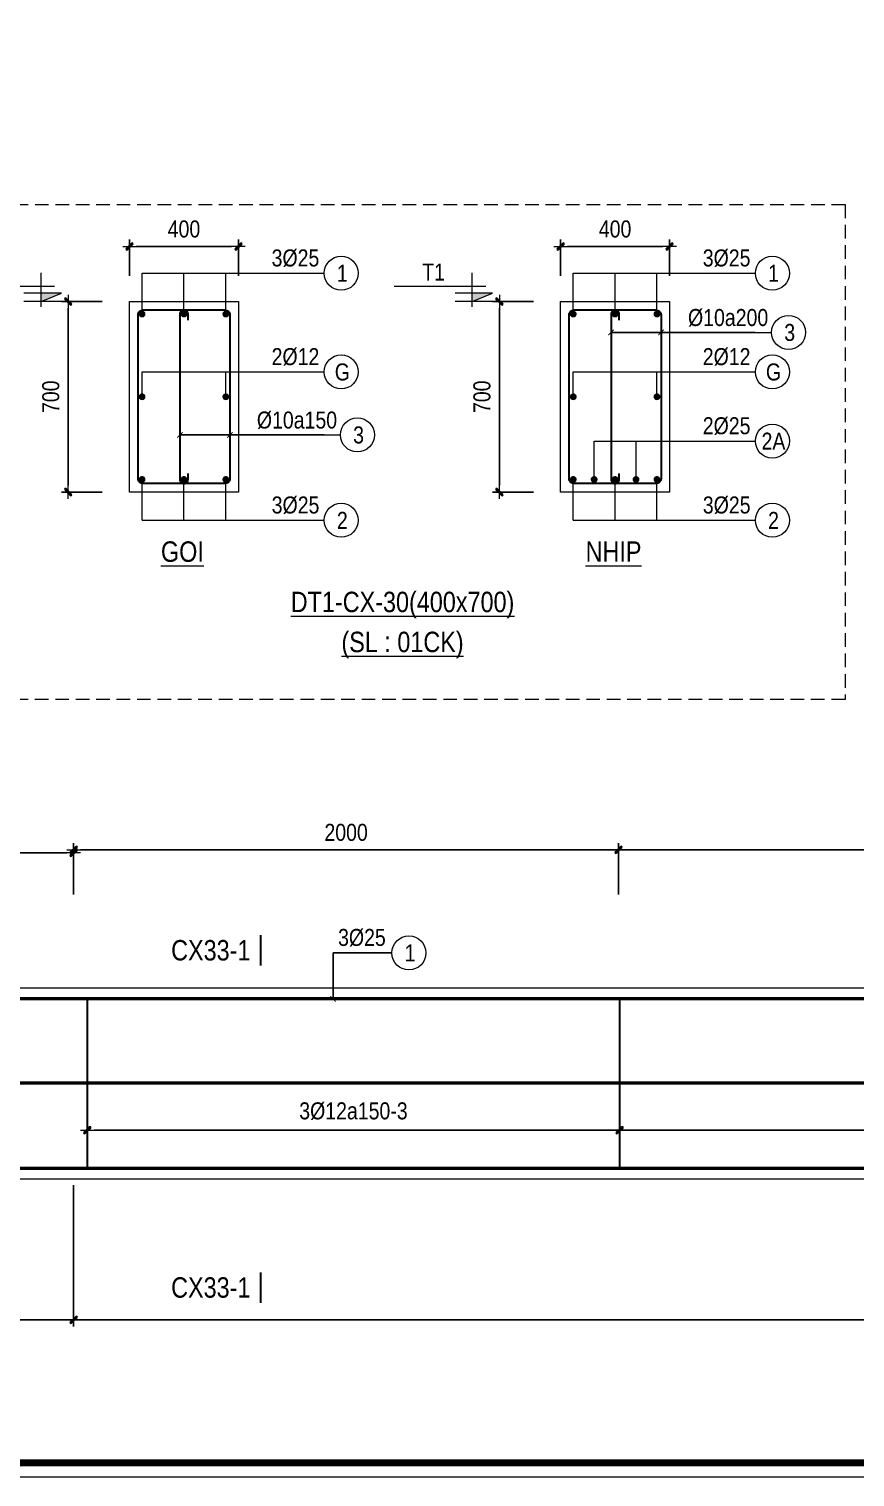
# Model space of a CAD drawing. Header units: millimetres. Extents: x 397144 to 8960116, y 345581 to 674207.
# Drawn here: x 4998572 to 5001605, y 602485 to 607804 of the extents above; entities that cross this region are included whole.
import ezdxf
from ezdxf.enums import TextEntityAlignment as Align
from ezdxf.xclip import XClip

# ---------------------------------------------------------------- set-up
doc = ezdxf.new("R2010")
doc.units = ezdxf.units.MM
doc.header["$XCLIPFRAME"] = 0
doc.header["$PDSIZE"] = -10
doc.linetypes.add('HIDDEN', pattern=[0.375, 0.25, -0.125])
doc.layers.get('0').update_dxf_attribs({"linetype": 'CONTINUOUS'})
doc.layers.get('Defpoints').update_dxf_attribs({"color": 12, "linetype": 'CONTINUOUS'})
for name, color, linetype, lineweight in [('CDAI', 8, 'CONTINUOUS', 30), ('CTHEP', 2, 'CONTINUOUS', 50), ('DBAO', 3, 'CONTINUOUS', 20), ('DGIONG', 4, 'CONTINUOUS', 13), ('KTH', 150, 'CONTINUOUS', 5), ('Net khuat', 8, 'HIDDEN', 13), ('STICK', 1, 'CONTINUOUS', 9), ('TEXT', 7, 'CONTINUOUS', 15)]:
    doc.layers.add(name, color=color, linetype=linetype, lineweight=lineweight)
doc.layers.add('HATCH', color=7, linetype='CONTINUOUS', lineweight=5, true_color=0x2491ff)
doc.styles.add('Star-HelCon', font='VHELVCN_0.TTF')
doc.styles.add('TTP-HelCon', font='VHELVCN_0.TTF')
doc.styles.add('VNI-HELVE-CONDENSE', font='VHELVCN_0.TTF')
doc.dimstyles.new('kc-25', dxfattribs={"dimtxt": 62.5, "dimasz": 20, "dimexe": 20, "dimexo": 50, "dimgap": 25, "dimtad": 3, "dimdec": 0, "dimzin": 0, "dimdsep": 46, "dimtxsty": 'VNI-HELVE-CONDENSE', "dimblk": 'DIM', "dimcen": 2.5, "dimclrd": 256, "dimclre": 154, "dimclrt": 7, "dimaunit": 1, "dimadec": 0, "dimazin": 0, "dimtfac": 1, "dimtdec": 0, "dimtix": 1, "dimtmove": 0, "dimatfit": 3, "dimldrblk": 'DOT', "dimfxl": 1, "dimtolj": 1, "dimtzin": 0, "dimarcsym": 0})
doc.dimstyles.new('TTP-25', dxfattribs={"dimscale": 25, "dimtxt": 2.5, "dimasz": 1, "dimexe": 1, "dimexo": 1, "dimgap": 0.09, "dimtad": 0, "dimdec": 4, "dimrnd": 5, "dimzin": 9, "dimdsep": 46, "dimtxsty": 'TTP-HelCon', "dimblk": 'Stick1', "dimcen": 0.09, "dimdle": 1.5, "dimclrd": 256, "dimclre": 256, "dimclrt": 7, "dimadec": 0, "dimazin": 0, "dimtfac": 1, "dimtdec": 4, "dimtmove": 0, "dimatfit": 3, "dimldrblk": '_ArchTick1', "dimfxl": 1, "dimtvp": 1, "dimtolj": 1, "dimtzin": 0, "dimarcsym": 0})

# ---------------------------------------------------------------- blocks, each defined once
blk = doc.blocks.new('Stick1')
at = {"layer": 'STICK'}
h = blk.add_hatch(color=256, dxfattribs=at)
edge = h.paths.add_edge_path()
edge.add_line((0.3, 0.5), (-0.5, -0.3))
edge.add_arc((-0.4, -0.4), 0.141, 135, 315)
edge.add_line((-0.3, -0.5), (0.5, 0.3))
edge.add_arc((0.4, 0.4), 0.141, 315, 495)
blk.add_line((1, 0), (-1, 0), dxfattribs=at)
blk.add_lwpolyline([(0.3, 0.5), (-0.5, -0.3, 1), (-0.3, -0.5), (0.5, 0.3, 1), (0.3, 0.5, 1)], format="xyb", dxfattribs=at)
blk = doc.blocks.new('*D1512')
at = {"layer": 'Defpoints', "color": 0, "ltscale": 500, "transparency": 16777216}
for p in [(4998940.9, 607005.6), (4998940.9, 606872.4), (4999340.9, 606872.4)]:
    blk.add_point(p, dxfattribs=at)
at = {"layer": 'KTH', "lineweight": -2, "ltscale": 500, "transparency": 16777216}
for p, q in [((4998940.9, 606897.4), (4998940.9, 607030.6)), ((4999315.9, 607005.6), (4998965.9, 607005.6)), ((4999340.9, 606897.4), (4999340.9, 607030.6))]:
    blk.add_line(p, q, dxfattribs=at)
at = {"layer": 'KTH', "lineweight": -2, "ltscale": 500, "transparency": 16777216, "xscale": 25, "yscale": 25, "zscale": 25, "rotation": 180}
blk.add_blockref('Stick1', (4998940.9, 607005.6), dxfattribs=at)
at = {"layer": 'KTH', "lineweight": -2, "ltscale": 500, "transparency": 16777216, "xscale": 25, "yscale": 25, "zscale": 25}
blk.add_blockref('Stick1', (4999340.9, 607005.6), dxfattribs=at)
at = {"layer": 'KTH', "color": 7, "ltscale": 500, "transparency": 16777216, "insert": (4999140.9, 607069.4), "char_height": 62.5, "attachment_point": 5, "style": 'TTP-HelCon'}
blk.add_mtext('\\A1;400', dxfattribs=at)
blk = doc.blocks.new('_ArchTick1')
at = {"color": 0, "const_width": 3.81}
blk.add_lwpolyline([(-12.7, -12.7), (12.7, 12.7)], dxfattribs=at)
blk = doc.blocks.new('*D1513')
at = {"layer": 'Defpoints', "color": 0, "ltscale": 500, "transparency": 16777216}
for p in [(4998865.7, 606803.4), (4998715.9, 606103.4), (4998865.7, 606103.4)]:
    blk.add_point(p, dxfattribs=at)
at = {"layer": 'KTH', "lineweight": -2, "ltscale": 500, "transparency": 16777216}
for p, q in [((4998840.7, 606803.4), (4998690.9, 606803.4)), ((4998715.9, 606778.4), (4998715.9, 606128.4)), ((4998840.7, 606103.4), (4998690.9, 606103.4))]:
    blk.add_line(p, q, dxfattribs=at)
at = {"layer": 'KTH', "lineweight": -2, "ltscale": 500, "transparency": 16777216, "xscale": 25, "yscale": 25, "zscale": 25}
for p, rotation in [((4998715.9, 606803.4), 90), ((4998715.9, 606103.4), 270)]:
    blk.add_blockref('Stick1', p, dxfattribs=dict(at, rotation=rotation))
at = {"layer": 'KTH', "color": 7, "ltscale": 500, "transparency": 16777216, "insert": (4998652.1, 606453.4), "char_height": 62.5, "attachment_point": 5, "rotation": 90, "style": 'TTP-HelCon'}
blk.add_mtext('\\A1;700', dxfattribs=at)
blk = doc.blocks.new('CODE')
at = {"layer": 'DBAO'}
for p, q in [((-112.5, 55), (223.6, 55)), ((-62.5, -20), (-62.5, 105)), ((-62.5, 0), (-137.5, 30)), ((-137.5, 30), (0, 30)), ((-137.5, 0), (0, 0))]:
    blk.add_line(p, q, dxfattribs=at)
at = {"layer": 'HATCH', "color": 1}
blk.add_solid([(-62.5, 0), (-137.5, 30), (-62.5, 30)], dxfattribs=at)
blk = doc.blocks.new('DIM')
h = blk.add_hatch(color=1)
h.paths.add_polyline_path([(0.49, 0.29, 1), (0.29, 0.49), (-0.19, 0), (0.19, 0)])
h.paths.add_polyline_path([(0.19, 0), (-0.19, 0), (-0.49, -0.29, 1), (-0.29, -0.49)])
at = {"color": 9}
for p, q in [((-0.19, 0), (-1.5, 0)), ((0.19, 0), (1.5, 0))]:
    blk.add_line(p, q, dxfattribs=at)
at = {"color": 1}
for p, q in [((-0.49, -0.29), (0.29, 0.49)), ((-0.29, -0.49), (0.49, 0.29)), ((-0.19, 0), (0.19, 0))]:
    blk.add_line(p, q, dxfattribs=at)
blk.add_arc((-0.39, -0.39), 0.138, 135, 315, dxfattribs=at)
blk = doc.blocks.new('*D1514')
at = {"layer": 'Defpoints', "color": 0, "ltscale": 500, "transparency": 16777216}
for p in [(5000524.2, 607005.6), (5000524.2, 606872.4), (5000924.2, 606872.4)]:
    blk.add_point(p, dxfattribs=at)
at = {"layer": 'KTH', "lineweight": -2, "ltscale": 500, "transparency": 16777216}
for p, q in [((5000524.2, 606897.4), (5000524.2, 607030.6)), ((5000899.2, 607005.6), (5000549.2, 607005.6)), ((5000924.2, 606897.4), (5000924.2, 607030.6))]:
    blk.add_line(p, q, dxfattribs=at)
at = {"layer": 'KTH', "lineweight": -2, "ltscale": 500, "transparency": 16777216, "xscale": 25, "yscale": 25, "zscale": 25, "rotation": 180}
blk.add_blockref('Stick1', (5000524.2, 607005.6), dxfattribs=at)
at = {"layer": 'KTH', "lineweight": -2, "ltscale": 500, "transparency": 16777216, "xscale": 25, "yscale": 25, "zscale": 25}
blk.add_blockref('Stick1', (5000924.2, 607005.6), dxfattribs=at)
at = {"layer": 'KTH', "color": 7, "ltscale": 500, "transparency": 16777216, "insert": (5000724.2, 607069.4), "char_height": 62.5, "attachment_point": 5, "style": 'TTP-HelCon'}
blk.add_mtext('\\A1;400', dxfattribs=at)
blk = doc.blocks.new('*D1515')
at = {"layer": 'Defpoints', "color": 0, "ltscale": 500, "transparency": 16777216}
for p in [(5000449.1, 606803.4), (5000299.2, 606103.4), (5000449.1, 606103.4)]:
    blk.add_point(p, dxfattribs=at)
at = {"layer": 'KTH', "lineweight": -2, "ltscale": 500, "transparency": 16777216}
for p, q in [((5000424.1, 606803.4), (5000274.2, 606803.4)), ((5000299.2, 606778.4), (5000299.2, 606128.4)), ((5000424.1, 606103.4), (5000274.2, 606103.4))]:
    blk.add_line(p, q, dxfattribs=at)
at = {"layer": 'KTH', "lineweight": -2, "ltscale": 500, "transparency": 16777216, "xscale": 25, "yscale": 25, "zscale": 25}
for p, rotation in [((5000299.2, 606803.4), 90), ((5000299.2, 606103.4), 270)]:
    blk.add_blockref('Stick1', p, dxfattribs=dict(at, rotation=rotation))
at = {"layer": 'KTH', "color": 7, "ltscale": 500, "transparency": 16777216, "insert": (5000235.4, 606453.4), "char_height": 62.5, "attachment_point": 5, "rotation": 90, "style": 'TTP-HelCon'}
blk.add_mtext('\\A1;700', dxfattribs=at)
blk = doc.blocks.new('*D1525')
at = {"layer": 'Defpoints', "color": 0, "transparency": 16777216}
for p in [(5000740.8, 603899.2), (4998785.8, 603816.6), (5000740.8, 603759.1)]:
    blk.add_point(p, dxfattribs=at)
at = {"layer": 'KTH', "lineweight": -2, "transparency": 16777216}
for p, q in [((5000740.8, 603874.2), (5000740.8, 603734.1)), ((4998785.8, 603791.6), (4998785.8, 603734.1)), ((4998810.8, 603759.1), (5000715.8, 603759.1))]:
    blk.add_line(p, q, dxfattribs=at)
at = {"layer": 'KTH', "lineweight": -2, "transparency": 16777216, "xscale": 25, "yscale": 25, "zscale": 25, "rotation": 180}
blk.add_blockref('Stick1', (4998785.8, 603759.1), dxfattribs=at)
at = {"layer": 'KTH', "lineweight": -2, "transparency": 16777216, "xscale": 25, "yscale": 25, "zscale": 25}
blk.add_blockref('Stick1', (5000740.8, 603759.1), dxfattribs=at)
at = {"layer": 'KTH', "color": 7, "transparency": 16777216, "insert": (4999763.3, 603829.1), "char_height": 62.5, "attachment_point": 5, "style": 'TTP-HelCon'}
blk.add_mtext('\\A1;3Þ12a150-3', dxfattribs=at)
blk = doc.blocks.new('*D1526')
at = {"layer": 'Defpoints', "color": 0, "transparency": 16777216}
for p in [(4998735.8, 604778.1), (4998135.8, 604625), (4998735.8, 604625)]:
    blk.add_point(p, dxfattribs=at)
at = {"layer": 'KTH', "lineweight": -2, "transparency": 16777216}
for p, q in [((4998135.8, 604650), (4998135.8, 604803.1)), ((4998160.8, 604778.1), (4998710.8, 604778.1)), ((4998735.8, 604650), (4998735.8, 604803.1))]:
    blk.add_line(p, q, dxfattribs=at)
at = {"layer": 'KTH', "lineweight": -2, "transparency": 16777216, "xscale": 25, "yscale": 25, "zscale": 25, "rotation": 180}
blk.add_blockref('Stick1', (4998135.8, 604778.1), dxfattribs=at)
at = {"layer": 'KTH', "lineweight": -2, "transparency": 16777216, "xscale": 25, "yscale": 25, "zscale": 25}
blk.add_blockref('Stick1', (4998735.8, 604778.1), dxfattribs=at)
at = {"layer": 'KTH', "color": 7, "transparency": 16777216, "insert": (4998435.8, 604841.9), "char_height": 62.5, "attachment_point": 5, "style": 'TTP-HelCon'}
blk.add_mtext('\\A1;600', dxfattribs=at)
blk = doc.blocks.new('*D1529')
at = {"layer": 'Defpoints', "color": 0, "transparency": 16777216}
for p in [(5000736.8, 604789), (4998735.8, 604600), (5000736.8, 604600)]:
    blk.add_point(p, dxfattribs=at)
at = {"layer": 'KTH', "lineweight": -2, "transparency": 16777216}
for p, q in [((4998735.8, 604625), (4998735.8, 604814)), ((5000736.8, 604625), (5000736.8, 604814)), ((4998760.8, 604789), (5000711.8, 604789))]:
    blk.add_line(p, q, dxfattribs=at)
at = {"layer": 'KTH', "lineweight": -2, "transparency": 16777216, "xscale": 25, "yscale": 25, "zscale": 25, "rotation": 180}
blk.add_blockref('Stick1', (4998735.8, 604789), dxfattribs=at)
at = {"layer": 'KTH', "lineweight": -2, "transparency": 16777216, "xscale": 25, "yscale": 25, "zscale": 25}
blk.add_blockref('Stick1', (5000736.8, 604789), dxfattribs=at)
at = {"layer": 'KTH', "color": 7, "transparency": 16777216, "insert": (4999736.3, 604852.9), "char_height": 62.5, "attachment_point": 5, "style": 'TTP-HelCon'}
blk.add_mtext('\\A1;2000', dxfattribs=at)
blk = doc.blocks.new('*D1532')
at = {"layer": 'Defpoints', "color": 0, "transparency": 16777216}
for p in [(5000740.8, 603899.2), (5004580.8, 603899.1), (5004580.8, 603759.1)]:
    blk.add_point(p, dxfattribs=at)
at = {"layer": 'KTH', "lineweight": -2, "transparency": 16777216}
for p, q in [((5000740.8, 603874.2), (5000740.8, 603734.1)), ((5004580.8, 603874.1), (5004580.8, 603734.1)), ((5000765.8, 603759.1), (5004555.8, 603759.1))]:
    blk.add_line(p, q, dxfattribs=at)
at = {"layer": 'KTH', "lineweight": -2, "transparency": 16777216, "xscale": 25, "yscale": 25, "zscale": 25, "rotation": 180}
blk.add_blockref('Stick1', (5000740.8, 603759.1), dxfattribs=at)
at = {"layer": 'KTH', "lineweight": -2, "transparency": 16777216, "xscale": 25, "yscale": 25, "zscale": 25}
blk.add_blockref('Stick1', (5004580.8, 603759.1), dxfattribs=at)
at = {"layer": 'KTH', "color": 7, "transparency": 16777216, "insert": (5002660.8, 603829), "char_height": 62.5, "attachment_point": 5, "style": 'TTP-HelCon'}
blk.add_mtext('\\A1;3Þ12a200-3', dxfattribs=at)
blk = doc.blocks.new('*D1533')
at = {"layer": 'Defpoints', "color": 0, "transparency": 16777216}
for p in [(5004584.8, 604789), (5000736.8, 604600), (5004584.8, 604589)]:
    blk.add_point(p, dxfattribs=at)
at = {"layer": 'KTH', "lineweight": -2, "transparency": 16777216}
for p, q in [((5000736.8, 604625), (5000736.8, 604814)), ((5004584.8, 604614), (5004584.8, 604814)), ((5000761.8, 604789), (5004559.8, 604789))]:
    blk.add_line(p, q, dxfattribs=at)
at = {"layer": 'KTH', "lineweight": -2, "transparency": 16777216, "xscale": 25, "yscale": 25, "zscale": 25, "rotation": 180}
blk.add_blockref('Stick1', (5000736.8, 604789), dxfattribs=at)
at = {"layer": 'KTH', "lineweight": -2, "transparency": 16777216, "xscale": 25, "yscale": 25, "zscale": 25}
blk.add_blockref('Stick1', (5004584.8, 604789), dxfattribs=at)
at = {"layer": 'KTH', "color": 7, "transparency": 16777216, "insert": (5002660.8, 604852.9), "char_height": 62.5, "attachment_point": 5, "style": 'TTP-HelCon'}
blk.add_mtext('\\A1;3850', dxfattribs=at)
blk = doc.blocks.new('*D1542')
at = {"layer": 'Defpoints', "color": 0, "transparency": 16777216}
for p in [(4998735.8, 603557.7), (5006585.8, 603260.6), (5006585.8, 603062.7)]:
    blk.add_point(p, dxfattribs=at)
at = {"layer": 'KTH', "lineweight": -2, "transparency": 16777216}
for p, q in [((4998735.8, 603532.7), (4998735.8, 603037.7)), ((5006585.8, 603235.6), (5006585.8, 603037.7)), ((4998760.8, 603062.7), (5006560.8, 603062.7))]:
    blk.add_line(p, q, dxfattribs=at)
at = {"layer": 'KTH', "lineweight": -2, "transparency": 16777216, "xscale": 25, "yscale": 25, "zscale": 25, "rotation": 180}
blk.add_blockref('Stick1', (4998735.8, 603062.7), dxfattribs=at)
at = {"layer": 'KTH', "lineweight": -2, "transparency": 16777216, "xscale": 25, "yscale": 25, "zscale": 25}
blk.add_blockref('Stick1', (5006585.8, 603062.7), dxfattribs=at)
at = {"layer": 'KTH', "color": 7, "transparency": 16777216, "insert": (5002660.8, 603126.5), "char_height": 62.5, "attachment_point": 5, "style": 'TTP-HelCon'}
blk.add_mtext('\\A1;7850', dxfattribs=at)
blk = doc.blocks.new('MC')
at = {"layer": 'CTHEP', "const_width": 10}
blk.add_lwpolyline([(0, 150), (0, 0)], dxfattribs=at)
at = {"layer": 'TEXT', "style": 'TTP-HelCon'}
blk.add_attdef('A', text='', height=100, dxfattribs=at).set_placement((-50, 25.5), align=Align.RIGHT)
blk = doc.blocks.new('*D1544')
at = {"layer": 'Defpoints', "color": 0, "transparency": 16777216}
for p in [(4998135.8, 603555.6), (4998735.8, 603582.7), (4998135.8, 603062.7)]:
    blk.add_point(p, dxfattribs=at)
at = {"layer": 'KTH', "lineweight": -2, "transparency": 16777216}
for p, q in [((4998735.8, 603557.7), (4998735.8, 603037.7)), ((4998135.8, 603530.6), (4998135.8, 603037.7)), ((4998710.8, 603062.7), (4998160.8, 603062.7))]:
    blk.add_line(p, q, dxfattribs=at)
at = {"layer": 'KTH', "lineweight": -2, "transparency": 16777216, "xscale": 25, "yscale": 25, "zscale": 25, "rotation": 180}
blk.add_blockref('Stick1', (4998135.8, 603062.7), dxfattribs=at)
at = {"layer": 'KTH', "lineweight": -2, "transparency": 16777216, "xscale": 25, "yscale": 25, "zscale": 25}
blk.add_blockref('Stick1', (4998735.8, 603062.7), dxfattribs=at)
at = {"layer": 'KTH', "color": 7, "transparency": 16777216, "insert": (4998435.8, 603126.5), "char_height": 62.5, "attachment_point": 5, "style": 'TTP-HelCon'}
blk.add_mtext('\\A1;600', dxfattribs=at)
blk = doc.blocks.new('CX28')
at = {"layer": 'CTHEP'}
blk.add_line((5053030.18222, 532731.7149), (5097531.87558, 532731.66677), dxfattribs=at)
for points in [[(5097715.24036, 532412.46726), (5097715.24036, 533040.65447), (5052876.45717, 533040.71921), (5052876.45717, 532414.45672)], [(5052911.67392, 532795.12013), (5052911.67392, 532418.73006), (5052911.67392, 532418.73006), (5053145.32759, 532418.707), (5068846.45578, 532418.67871), (5069420.50128, 532418.67683), (5097679.69928, 532418.65468), (5097679.69928, 532941.5302)]]:
    blk.add_lwpolyline(points, dxfattribs=at)
at = {"layer": 'DBAO'}
blk.add_lwpolyline([(5090646.45856, 532379.61946), (5097745.24037, 532379.61208), (5097745.24037, 533079.60878), (5068994.36202, 533079.65363)], dxfattribs=at)
at = {"layer": 'Net khuat', "ltscale": 200}
blk.add_lwpolyline([(5052846.45717, 532849.73002), (5097745.24037, 532849.73002)], dxfattribs=at)
blk = doc.blocks.new('CHG_XX_Khung ten')
blk.add_lwpolyline([(15, 579), (826, 579), (826, 15), (15, 15)], close=True)
at = {"color": 4, "linetype": 'Continuous', "const_width": 1}
blk.add_lwpolyline([(17, 577), (824, 577), (824, 17), (17, 17)], close=True, dxfattribs=at)

msp = doc.modelspace()

# ---------------------------------------------------------------- linework, layer by layer
at = {"layer": 'CDAI', "ltscale": 52.5}
for p, q in [((4998785.79412, 604245.71693), (4998785.79412, 603619.7008)), ((5000740.79412, 604245.64863), (5000740.79412, 603619.67763))]:
    msp.add_line(p, q, dxfattribs=at)
at = {"layer": 'CDAI'}
for points in [[(4998990.87386, 606772.11248), (4999290.87386, 606772.11248, -0.4142135624), (4999309.62386, 606753.36248), (4999309.62386, 606153.36248, -0.4142135624), (4999290.87386, 606134.61248), (4998990.87386, 606134.61248, -0.4142135624), (4998972.12386, 606153.36248), (4998972.12386, 606753.36248, -0.4142135624)], [(5000574.22326, 606772.11248), (5000874.22326, 606772.11248, -0.4142135624), (5000892.97326, 606753.36248), (5000892.97326, 606153.36248, -0.4142135624), (5000874.22326, 606134.61248), (5000574.22326, 606134.61248, -0.4142135624), (5000555.47326, 606153.36248), (5000555.47326, 606753.36248, -0.4142135624)]]:
    msp.add_lwpolyline(points, format="xyb", close=True, dxfattribs=at)
for points in [[(4999155.87386, 606735.19249), (4999155.87386, 606757.11248, 0.4142135624), (4999140.87386, 606772.11248), (4999140.87386, 606772.11248, 0.4142135624), (4999125.87386, 606757.11248), (4999125.87386, 606149.61248, 0.4142135624), (4999140.87386, 606134.61248), (4999140.87386, 606134.61248, 0.4142135624), (4999155.87386, 606149.61248), (4999155.87386, 606171.53247)], [(5000739.22326, 606735.19249), (5000739.22326, 606757.11248, 0.4142135624), (5000724.22326, 606772.11248), (5000724.22326, 606772.11248, 0.4142135624), (5000709.22326, 606757.11248), (5000709.22326, 606149.61248, 0.4142135624), (5000724.22326, 606134.61248), (5000724.22326, 606134.61248, 0.4142135624), (5000739.22326, 606149.61248), (5000739.22326, 606171.53247)]]:
    msp.add_lwpolyline(points, format="xyb", dxfattribs=at)
at = {"layer": 'CTHEP'}
msp.add_line((4998485.79672, 603932.68042), (5014771.21513, 603932.66074), dxfattribs=at)
at = {"layer": 'CTHEP', "const_width": 12.5}
for points in [[(4998980.87386, 606757.11248, 1), (4998993.37386, 606757.11248, 1)], [(4999134.62386, 606757.11248, 1), (4999147.12386, 606757.11248, 1)], [(4999288.37386, 606757.11248, 1), (4999300.87386, 606757.11248, 1)], [(5000564.22326, 606757.11248, 1), (5000576.72326, 606757.11248, 1)], [(5000717.97326, 606757.11248, 1), (5000730.47326, 606757.11248, 1)], [(5000871.72326, 606757.11248, 1), (5000884.22326, 606757.11248, 1)], [(4998980.87386, 606453.36248, 1), (4998993.37386, 606453.36248, 1)], [(4999288.37386, 606453.36248, 1), (4999300.87386, 606453.36248, 1)], [(5000564.22326, 606453.36248, 1), (5000576.72326, 606453.36248, 1)], [(5000871.72326, 606453.36248, 1), (5000884.22326, 606453.36248, 1)], [(4998980.87386, 606149.61248, 1), (4998993.37386, 606149.61248, 1)], [(4999134.62386, 606149.61248, 1), (4999147.12386, 606149.61248, 1)], [(4999288.37386, 606149.61248, 1), (4999300.87386, 606149.61248, 1)], [(5000564.22326, 606149.61248, 1), (5000576.72326, 606149.61248, 1)], [(5000641.09826, 606149.61248, 1), (5000653.59826, 606149.61248, 1)], [(5000717.97326, 606149.61248, 1), (5000730.47326, 606149.61248, 1)], [(5000794.84826, 606149.61248, 1), (5000807.34826, 606149.61248, 1)], [(5000871.72326, 606149.61248, 1), (5000884.22326, 606149.61248, 1)]]:
    msp.add_lwpolyline(points, format="xyb", close=True, dxfattribs=at)
at = {"layer": 'CTHEP'}
for points in [[(5014954.57991, 603613.46123), (5014954.57991, 604241.64844), (4998165.79672, 604241.71318), (4998165.79672, 603615.45069)], [(4998196.16551, 603619.72402), (5014920.50449, 603619.64865), (5014920.50449, 604142.52416)]]:
    msp.add_lwpolyline(points, dxfattribs=at)
at = {"layer": 'DBAO', "flags": 128}
for points in [[(4999340.87386, 606803.36248), (4999340.87386, 606103.36248), (4998940.87386, 606103.36248), (4998940.87386, 606803.36248)], [(4998940.87386, 606803.36248), (4999340.87386, 606803.36248)], [(5000924.22326, 606803.36248), (5000924.22326, 606103.36248), (5000524.22326, 606103.36248), (5000524.22326, 606803.36248)], [(5000524.22326, 606803.36248), (5000924.22326, 606803.36248)]]:
    msp.add_lwpolyline(points, dxfattribs=at)
at = {"layer": 'DBAO'}
msp.add_lwpolyline([(5007185.79672, 603580.61355), (5014984.57992, 603580.60604), (5014984.57992, 604280.60275), (4998135.79672, 604280.62558), (4998135.79672, 603580.62446), (5006585.79672, 603580.61419)], dxfattribs=at)
at = {"layer": 'DGIONG'}
for p, q in [((4998987.12386, 606757.11248), (4998987.12386, 606907.11248)), ((4998987.12386, 606907.11248), (4999655.87386, 606907.11248)), ((4999140.87386, 606757.11248), (4999140.87386, 606907.11248)), ((4999294.62386, 606757.11248), (4999294.62386, 606907.11248)), ((5000570.47326, 606757.11248), (5000570.47326, 606907.11248)), ((5000570.47326, 606907.11248), (5001239.22326, 606907.11248)), ((5000724.22326, 606757.11248), (5000724.22326, 606907.11248)), ((5000877.97326, 606757.11248), (5000877.97326, 606907.11248)), ((5000892.97326, 606689.7529), (5001298.72326, 606689.7529)), ((4998987.12386, 606453.36248), (4998987.12386, 606544.52013)), ((4998987.12386, 606544.52013), (4999655.87386, 606544.52013)), ((4999294.62386, 606453.36248), (4999294.62386, 606544.52013)), ((5000570.47326, 606453.36248), (5000570.47326, 606544.52013)), ((5000570.47326, 606544.52013), (5001239.22326, 606544.52013)), ((5000877.97326, 606453.36248), (5000877.97326, 606544.52013)), ((4999309.62386, 606313.22076), (4999715.37386, 606313.22076)), ((5000647.34826, 606290.74945), (5001239.22326, 606290.74945)), ((5000647.34826, 606149.61248), (5000647.34826, 606290.74945)), ((5000801.09826, 606149.61248), (5000801.09826, 606290.74945)), ((4998987.12386, 605999.61248), (4998987.12386, 606149.61248)), ((4999140.87386, 605999.61248), (4999140.87386, 606149.61248)), ((4999294.62386, 605999.61248), (4999294.62386, 606149.61248)), ((5000570.47326, 605999.61248), (5000570.47326, 606149.61248)), ((5000724.22326, 605999.61248), (5000724.22326, 606149.61248)), ((5000877.97326, 605999.61248), (5000877.97326, 606149.61248)), ((4998987.12386, 605999.61248), (4999655.87386, 605999.61248)), ((5000570.47326, 605999.61248), (5001239.22326, 605999.61248))]:
    msp.add_line(p, q, dxfattribs=at)
msp.add_lwpolyline([(4997699.5516, 617054.8672), (5015069.15702, 617054.8672), (5015069.15702, 602536.98804), (4997699.5516, 602536.98804)], close=True, dxfattribs=at)
for centre in [(4999718.37386, 606907.11248), (5001301.72326, 606907.11248), (5001361.22326, 606689.7529), (4999718.37386, 606544.52013), (5001301.72326, 606544.52013), (4999777.87386, 606313.22076), (5001301.72326, 606290.74945), (4999718.37386, 605999.61248), (5001301.72326, 605999.61248), (4999966.96487, 604410.23309)]:
    msp.add_circle(centre, 62.5, dxfattribs=at)
at = {"layer": 'Net khuat', "ltscale": 200}
msp.add_lwpolyline([(4998218.85461, 607159.79346), (5001568.5746, 607159.79346), (5001568.5746, 605341.50131), (4998218.85461, 605341.50131)], close=True, dxfattribs=at)

# ---------------------------------------------------------------- block references
at = {"xscale": 0.75, "yscale": 0.75, "zscale": 0.75}
for p in [(4999422.53122, 604363.60062), (4999422.53122, 603124.85947)]:
    msp.add_blockref('MC', p, dxfattribs=at).add_auto_attribs({'A': 'CX33-1'})
at = {"layer": 'DBAO'}
ref = msp.add_blockref('CX28', (-92613.77133, 74707.18727), dxfattribs=at)
XClip(ref).set_block_clipping_path([(5068715.8839562088, 531416.7996376278), (5082106.5128446845, 533729.3399608198)])
at = {"layer": 'KTH', "linetype": 'Continuous', "xscale": -1}
for p in [(4998553.3873, 606803.36248), (5000136.73671, 606803.36248)]:
    msp.add_blockref('CODE', p, dxfattribs=at)

# ---------------------------------------------------------------- texts
at = {"layer": 'TEXT', "style": 'TTP-HelCon'}
for s, height, p in [('3Þ25', 62.5, (4999550.37386, 606932.11248)), ('3Þ25', 62.5, (5001133.72326, 606932.11248)), ('Þ10a200', 62.5, (5001139.22326, 606713.2529)), ('2Þ12', 62.5, (4999550.37386, 606569.52013)), ('2Þ12', 62.5, (5001133.72326, 606569.52013)), ('Þ10a150', 62.5, (4999555.87386, 606336.72076)), ('2Þ25', 62.5, (5001133.72326, 606315.74945)), ('3Þ25', 62.5, (4999550.6392, 606024.61248)), ('3Þ25', 62.5, (5001133.9886, 606024.61248)), ('%%UGOI', 75, (4999135.14751, 605847.06002)), ('%%UNHIP', 75, (5000718.49692, 605847.06002)), ('%%UDT1-CX-30(400x700)', 75, (4999943.62184, 605662.16002)), ('%%U(SL : 01CK)', 75, (4999943.62184, 605515.26543))]:
    msp.add_text(s, height=height, dxfattribs=at).set_placement(p, align=Align.CENTER)
at = {"layer": 'TEXT', "style": 'Star-HelCon'}
for s, p in [('1', (4999722.54052, 606907.11248)), ('1', (5001305.88993, 606907.11248)), ('3', (5001365.38993, 606689.7529)), ('G', (4999722.54052, 606544.52013)), ('G', (5001305.88993, 606544.52013)), ('3', (4999782.04052, 606313.22076)), ('2A', (5001305.88993, 606290.74945)), ('2', (4999722.54052, 605999.61248)), ('2', (5001305.88993, 605999.61248)), ('1', (4999971.13154, 604410.23309))]:
    msp.add_text(s, height=62.5, dxfattribs=at).set_placement(p, align=Align.MIDDLE)
at = {"layer": 'TEXT', "style": 'TTP-HelCon'}
msp.add_text('T1    ', height=62.5, dxfattribs=at).set_placement((5000179.00337, 606880.35748), align=Align.RIGHT)
msp.add_text('3Þ25', height=62.5, dxfattribs=at).set_placement((4999706.84098, 604436.08604, 0))

# ---------------------------------------------------------------- dimensions: what is measured, and where the dimension line sits
at = {"layer": 'KTH', "ltscale": 500}
for base, p1, p2, picture, middle in [((4998940.87386, 607005.61248), (4999340.87386, 606872.37443), (4998940.87386, 606872.37443), '*D1512', (4999140.87386, 607069.44582)), ((5000524.22326, 607005.61248), (5000924.22326, 606872.37443), (5000524.22326, 606872.37443), '*D1514', (5000724.22326, 607069.44582))]:
    dim = msp.add_linear_dim(base=base, p1=p1, p2=p2, dimstyle='TTP-25', override={"dimtxsty": 'TTP-HelCon'}, dxfattribs=at)
    dim.commit()
    dim.dimension.update_dxf_attribs({"geometry": picture, "text_midpoint": middle})
for base, p1, p2, picture, middle in [((4998715.8873, 606103.36248), (4998865.72011, 606803.36248), (4998865.72011, 606103.36248), '*D1513', (4998652.05397, 606453.36248)), ((5000299.23671, 606103.36248), (5000449.06952, 606803.36248), (5000449.06952, 606103.36248), '*D1515', (5000235.40337, 606453.36248))]:
    dim = msp.add_linear_dim(base=base, p1=p1, p2=p2, angle=90, dimstyle='TTP-25', override={"dimtxsty": 'TTP-HelCon'}, dxfattribs=at)
    dim.commit()
    dim.dimension.update_dxf_attribs({"geometry": picture, "text_midpoint": middle})
at = {"layer": 'KTH'}
for base, p1, p2, picture, middle in [((4998735.79412, 604778.1151), (4998135.79672, 604625.01838), (4998735.79412, 604625.01838), '*D1526', (4998435.79542, 604841.94844)), ((5000736.79412, 604789.02221), (4998735.79412, 604600.01838), (5000736.79412, 604600.01838), '*D1529', (4999736.29412, 604852.85554)), ((5004584.79672, 604789.02221), (5000736.79412, 604600.01838), (5004584.79672, 604589.03914), '*D1533', (5002660.79542, 604852.85554)), ((5006585.79672, 603062.66371), (4998735.79812, 603557.73773), (5006585.79672, 603260.64671), '*D1542', (5002660.79742, 603126.49704))]:
    dim = msp.add_linear_dim(base=base, p1=p1, p2=p2, angle=180, dimstyle='TTP-25', override={"dimtmove": 1}, dxfattribs=at)
    dim.commit()
    dim.dimension.update_dxf_attribs({"geometry": picture, "text_midpoint": middle})
for base, p1, p2, text, picture, middle in [((5000740.79412, 603759.14457), (4998785.79412, 603816.61792), (5000740.79412, 603899.15775), '3Þ12a150-3', '*D1525', (4999763.29412, 603829.06124)), ((5004580.79672, 603759.06922), (5000740.79412, 603899.15775), (5004580.79672, 603899.08945), '3Þ12a200-3', '*D1532', (5002660.79542, 603828.98588))]:
    dim = msp.add_linear_dim(base=base, p1=p1, p2=p2, text=text, dimstyle='TTP-25', override={"dimtmove": 1}, dxfattribs=at)
    dim.commit()
    dim.dimension.update_dxf_attribs({"geometry": picture, "text_midpoint": middle})
dim = msp.add_linear_dim(base=(4998135.79672, 603062.66371), p1=(4998735.79812, 603582.73773), p2=(4998135.79672, 603555.62446), dimstyle='TTP-25', override={"dimtmove": 1}, dxfattribs=at)
dim.commit()
dim.dimension.update_dxf_attribs({"geometry": '*D1544', "text_midpoint": (4998435.79742, 603126.49704)})

# ---------------------------------------------------------------- leaders
at = {"layer": 'DGIONG'}
for points in [[(5000709.22326, 606689.7529), (5001055.15371, 606689.7529)], [(5000892.97326, 606689.7529), (5001238.90371, 606689.7529)], [(4999125.87386, 606313.22076), (4999471.80431, 606313.22076)], [(4999309.62386, 606313.22076), (4999655.55431, 606313.22076)], [(4999688.32922, 604241.72399), (4999688.32895, 604410.23309), (4999904.46487, 604410.23309)]]:
    msp.add_leader(points, dimstyle='kc-25', override={"dimtad": 0, "dimldrblk": 'ArchTick', "dimfxl": 100, "dimarcsym": 1}, dxfattribs=at)

# ---------------------------------------------------------------- next in the draw order: block references
at = {"layer": 'KTH', "ltscale": 0.8, "xscale": 25.92478421702978, "yscale": 25.92478421702978, "zscale": 25.92478421702978}
msp.add_blockref('CHG_XX_Khung ten', (4997258.83027, 602096.26671), dxfattribs=at)

doc.saveas('drawing.dxf')
